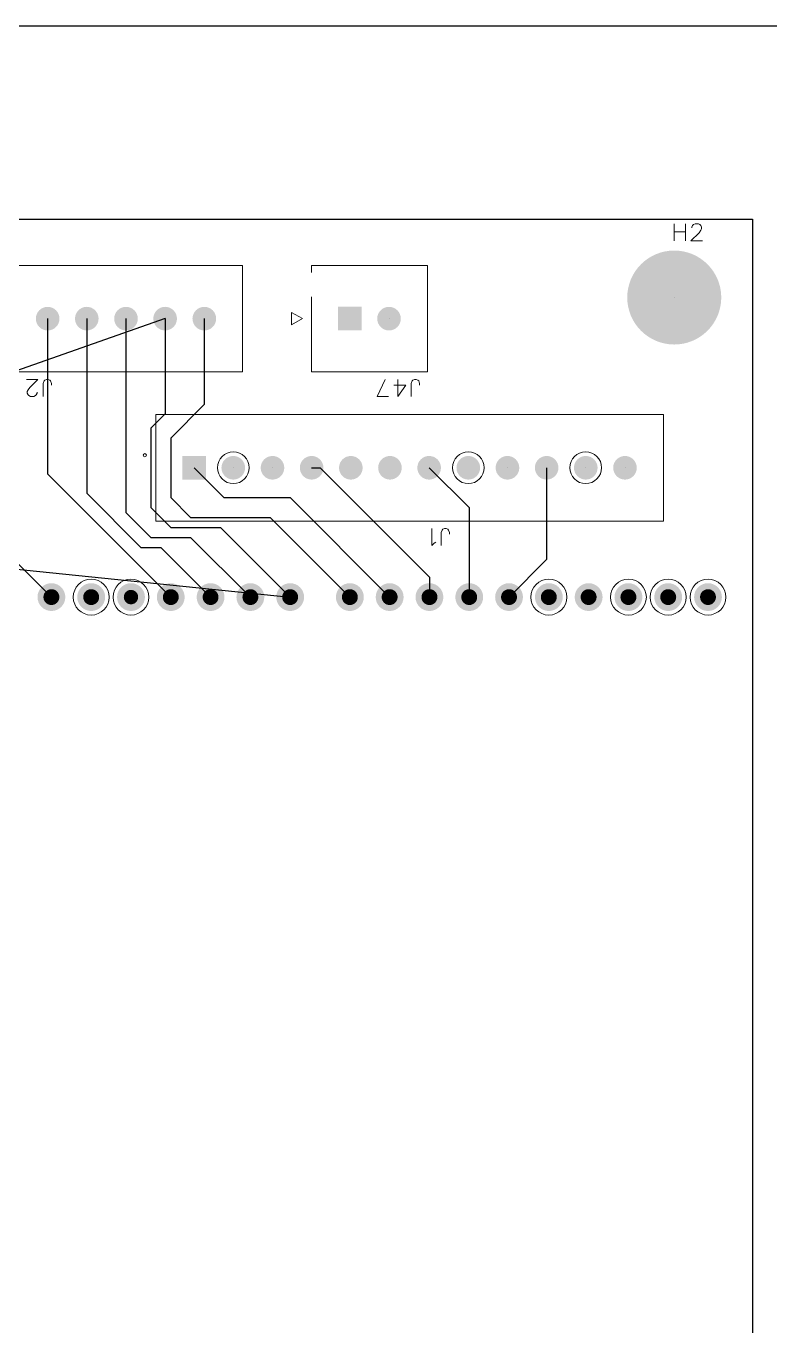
# Model space of a CAD drawing. Header units: inches. Extents: x 2.5 to 50.5, y 2.5 to 32.9.
# Drawn here: x 16.68 to 26.99, y 14.46 to 32.5 of the extents above; entities that cross this region are included whole.
import ezdxf

# ---------------------------------------------------------------- set-up
doc = ezdxf.new("R2010")
doc.units = ezdxf.units.IN
doc.header["$MEASUREMENT"] = 0
doc.layers.add('PDF3_Geometry', color=7, linetype='Continuous', true_color=0xffcc00)
doc.layers.add('PDF3_Solid Fills', color=7, linetype='Continuous', true_color=0xbfbfbf)

msp = doc.modelspace()

# ---------------------------------------------------------------- hatches: boundary and pattern name
at = {"layer": 'PDF3_Solid Fills', "transparency": 33554559}
for points in [[(26.319, 28.734, 0.414021), (25.667, 29.385), (25.667, 29.385, 0.414265), (25.015, 28.734), (25.015, 28.734, 0.414462), (25.667, 28.081), (25.667, 28.081, 0.414219)], [(17.142, 28.44, 0.413551), (16.978, 28.604), (16.978, 28.604, 0.413551), (16.814, 28.44), (16.814, 28.44, 0.413551), (16.978, 28.276), (16.978, 28.276, 0.413551)], [(17.684, 28.44, 0.414518), (17.521, 28.604), (17.521, 28.604, 0.413551), (17.357, 28.44), (17.357, 28.44, 0.413551), (17.521, 28.276), (17.521, 28.276, 0.414518)], [(18.228, 28.44, 0.413551), (18.064, 28.604), (18.064, 28.604, 0.414518), (17.9, 28.44), (17.9, 28.44, 0.414518), (18.064, 28.276), (18.064, 28.276, 0.413551)], [(18.771, 28.44, 0.413551), (18.607, 28.604), (18.607, 28.604, 0.413551), (18.443, 28.44), (18.443, 28.44, 0.413551), (18.607, 28.276), (18.607, 28.276, 0.413551)], [(19.314, 28.44, 0.414518), (19.151, 28.604), (19.151, 28.604, 0.413551), (18.986, 28.44), (18.986, 28.44, 0.413551), (19.151, 28.276), (19.151, 28.276, 0.414518)], [(21.875, 28.44, 0.414518), (21.712, 28.604), (21.712, 28.604, 0.413551), (21.548, 28.44), (21.548, 28.44, 0.413551), (21.712, 28.276), (21.712, 28.276, 0.414518)], [(19.716, 26.371, 0.413551), (19.552, 26.535), (19.552, 26.535, 0.413551), (19.388, 26.371), (19.388, 26.371, 0.413551), (19.552, 26.207), (19.552, 26.207, 0.413551)], [(20.259, 26.371, 0.414518), (20.096, 26.535), (20.096, 26.535, 0.413551), (19.932, 26.371), (19.932, 26.371, 0.413551), (20.096, 26.207), (20.096, 26.207, 0.414518)], [(20.802, 26.371, 0.413551), (20.638, 26.535), (20.638, 26.535, 0.414518), (20.475, 26.371), (20.475, 26.371, 0.414518), (20.638, 26.207), (20.638, 26.207, 0.413551)], [(21.346, 26.371, 0.413551), (21.182, 26.535), (21.182, 26.535, 0.413551), (21.018, 26.371), (21.018, 26.371, 0.413551), (21.182, 26.207), (21.182, 26.207, 0.413551)], [(21.888, 26.371, 0.414518), (21.725, 26.535), (21.725, 26.535, 0.413551), (21.561, 26.371), (21.561, 26.371, 0.413551), (21.725, 26.207), (21.725, 26.207, 0.414518)], [(22.432, 26.371, 0.413551), (22.268, 26.535), (22.268, 26.535, 0.414518), (22.104, 26.371), (22.104, 26.371, 0.414518), (22.268, 26.207), (22.268, 26.207, 0.413551)], [(22.975, 26.371, 0.413551), (22.811, 26.535), (22.811, 26.535, 0.413551), (22.647, 26.371), (22.647, 26.371, 0.413551), (22.811, 26.207), (22.811, 26.207, 0.413551)], [(23.518, 26.371, 0.414518), (23.354, 26.535), (23.354, 26.535, 0.413551), (23.19, 26.371), (23.19, 26.371, 0.413551), (23.354, 26.207), (23.354, 26.207, 0.414518)], [(24.061, 26.371, 0.413551), (23.897, 26.535), (23.897, 26.535, 0.414518), (23.734, 26.371), (23.734, 26.371, 0.414518), (23.897, 26.207), (23.897, 26.207, 0.413551)], [(24.604, 26.371, 0.413551), (24.44, 26.535), (24.44, 26.535, 0.413551), (24.276, 26.371), (24.276, 26.371, 0.413551), (24.44, 26.207), (24.44, 26.207, 0.413551)], [(25.147, 26.371, 0.414518), (24.984, 26.535), (24.984, 26.535, 0.413551), (24.82, 26.371), (24.82, 26.371, 0.413551), (24.984, 26.207), (24.984, 26.207, 0.414518)], [(17.223, 24.577, 0.41369), (17.03, 24.77), (17.03, 24.77, 0.41369), (16.837, 24.577), (16.837, 24.577, 0.41369), (17.03, 24.384), (17.03, 24.384, 0.41369)], [(17.775, 24.577, 0.41369), (17.582, 24.77), (17.582, 24.77, 0.41369), (17.388, 24.577), (17.388, 24.577, 0.41369), (17.582, 24.384), (17.582, 24.384, 0.41369)], [(18.327, 24.577, 0.41369), (18.133, 24.77), (18.133, 24.77, 0.41369), (17.94, 24.577), (17.94, 24.577, 0.41369), (18.133, 24.384), (18.133, 24.384, 0.41369)], [(18.878, 24.577, 0.41369), (18.685, 24.77), (18.685, 24.77, 0.41369), (18.492, 24.577), (18.492, 24.577, 0.41369), (18.685, 24.384), (18.685, 24.384, 0.41369)], [(19.43, 24.577, 0.41369), (19.237, 24.77), (19.237, 24.77, 0.41369), (19.044, 24.577), (19.044, 24.577, 0.41369), (19.237, 24.384), (19.237, 24.384, 0.41369)], [(19.982, 24.577, 0.41369), (19.789, 24.77), (19.789, 24.77, 0.41369), (19.596, 24.577), (19.596, 24.577, 0.41369), (19.789, 24.384), (19.789, 24.384, 0.41369)], [(20.534, 24.577, 0.41369), (20.341, 24.77), (20.341, 24.77, 0.41369), (20.148, 24.577), (20.148, 24.577, 0.41369), (20.341, 24.384), (20.341, 24.384, 0.41369)], [(21.362, 24.577, 0.41369), (21.169, 24.77), (21.169, 24.77, 0.41369), (20.975, 24.577), (20.975, 24.577, 0.41369), (21.169, 24.384), (21.169, 24.384, 0.41369)], [(21.914, 24.577, 0.41369), (21.72, 24.77), (21.72, 24.77, 0.41369), (21.527, 24.577), (21.527, 24.577, 0.41369), (21.72, 24.384), (21.72, 24.384, 0.41369)], [(22.465, 24.577, 0.41369), (22.272, 24.77), (22.272, 24.77, 0.41369), (22.079, 24.577), (22.079, 24.577, 0.41369), (22.272, 24.384), (22.272, 24.384, 0.41369)], [(23.017, 24.577, 0.41369), (22.824, 24.77), (22.824, 24.77, 0.41369), (22.631, 24.577), (22.631, 24.577, 0.41369), (22.824, 24.384), (22.824, 24.384, 0.41369)], [(23.569, 24.577, 0.41369), (23.376, 24.77), (23.376, 24.77, 0.41369), (23.183, 24.577), (23.183, 24.577, 0.41369), (23.376, 24.384), (23.376, 24.384, 0.41369)], [(24.121, 24.577, 0.41369), (23.928, 24.77), (23.928, 24.77, 0.41369), (23.735, 24.577), (23.735, 24.577, 0.41369), (23.928, 24.384), (23.928, 24.384, 0.41369)], [(24.673, 24.577, 0.41369), (24.48, 24.77), (24.48, 24.77, 0.41369), (24.286, 24.577), (24.286, 24.577, 0.41369), (24.48, 24.384), (24.48, 24.384, 0.41369)], [(25.225, 24.577, 0.41369), (25.031, 24.77), (25.031, 24.77, 0.41369), (24.838, 24.577), (24.838, 24.577, 0.41369), (25.031, 24.384), (25.031, 24.384, 0.41369)], [(25.776, 24.577, 0.41369), (25.583, 24.77), (25.583, 24.77, 0.41369), (25.39, 24.577), (25.39, 24.577, 0.41369), (25.583, 24.384), (25.583, 24.384, 0.41369)], [(26.328, 24.577, 0.41369), (26.135, 24.77), (26.135, 24.77, 0.41369), (25.942, 24.577), (25.942, 24.577, 0.41369), (26.135, 24.384), (26.135, 24.384, 0.41369)]]:
    msp.add_hatch(color=256, dxfattribs=at).paths.add_polyline_path(points)
at = {"layer": 'PDF3_Solid Fills', "true_color": 0x212121, "transparency": 33554559}
for points in [[(17.14, 24.577, 0.416667), (17.03, 24.687), (17.03, 24.687, 0.416667), (16.919, 24.577), (16.919, 24.577, 0.416667), (17.03, 24.467), (17.03, 24.467, 0.416667)], [(17.692, 24.577, 0.416667), (17.582, 24.687), (17.582, 24.687, 0.416667), (17.471, 24.577), (17.471, 24.577, 0.416667), (17.582, 24.467), (17.582, 24.467, 0.416667)], [(18.233, 24.577, 0.415385), (18.133, 24.677), (18.133, 24.677, 0.415385), (18.034, 24.577), (18.034, 24.577, 0.415385), (18.133, 24.477), (18.133, 24.477, 0.415385)], [(18.796, 24.577, 0.416667), (18.685, 24.687), (18.685, 24.687, 0.416667), (18.575, 24.577), (18.575, 24.577, 0.416667), (18.685, 24.467), (18.685, 24.467, 0.416667)], [(19.347, 24.577, 0.416667), (19.237, 24.687), (19.237, 24.687, 0.416667), (19.127, 24.577), (19.127, 24.577, 0.416667), (19.237, 24.467), (19.237, 24.467, 0.416667)], [(19.899, 24.577, 0.416667), (19.789, 24.687), (19.789, 24.687, 0.416667), (19.679, 24.577), (19.679, 24.577, 0.416667), (19.789, 24.467), (19.789, 24.467, 0.416667)], [(20.451, 24.577, 0.416667), (20.341, 24.687), (20.341, 24.687, 0.416667), (20.23, 24.577), (20.23, 24.577, 0.416667), (20.341, 24.467), (20.341, 24.467, 0.416667)], [(21.279, 24.577, 0.416667), (21.169, 24.687), (21.169, 24.687, 0.416667), (21.058, 24.577), (21.058, 24.577, 0.416667), (21.169, 24.467), (21.169, 24.467, 0.416667)], [(21.831, 24.577, 0.416667), (21.72, 24.687), (21.72, 24.687, 0.416667), (21.61, 24.577), (21.61, 24.577, 0.416667), (21.72, 24.467), (21.72, 24.467, 0.416667)], [(22.383, 24.577, 0.416667), (22.272, 24.687), (22.272, 24.687, 0.416667), (22.162, 24.577), (22.162, 24.577, 0.416667), (22.272, 24.467), (22.272, 24.467, 0.416667)], [(22.934, 24.577, 0.416667), (22.824, 24.687), (22.824, 24.687, 0.416667), (22.714, 24.577), (22.714, 24.577, 0.416667), (22.824, 24.467), (22.824, 24.467, 0.416667)], [(23.486, 24.577, 0.416667), (23.376, 24.687), (23.376, 24.687, 0.416667), (23.265, 24.577), (23.265, 24.577, 0.416667), (23.376, 24.467), (23.376, 24.467, 0.416667)], [(24.038, 24.577, 0.416667), (23.928, 24.687), (23.928, 24.687, 0.416667), (23.817, 24.577), (23.817, 24.577, 0.416667), (23.928, 24.467), (23.928, 24.467, 0.416667)], [(24.59, 24.577, 0.416667), (24.48, 24.687), (24.48, 24.687, 0.416667), (24.369, 24.577), (24.369, 24.577, 0.416667), (24.48, 24.467), (24.48, 24.467, 0.416667)], [(25.142, 24.577, 0.416667), (25.031, 24.687), (25.031, 24.687, 0.416667), (24.921, 24.577), (24.921, 24.577, 0.416667), (25.031, 24.467), (25.031, 24.467, 0.416667)], [(25.694, 24.577, 0.416667), (25.583, 24.687), (25.583, 24.687, 0.416667), (25.473, 24.577), (25.473, 24.577, 0.416667), (25.583, 24.467), (25.583, 24.467, 0.416667)], [(26.245, 24.577, 0.416667), (26.135, 24.687), (26.135, 24.687, 0.416667), (26.025, 24.577), (26.025, 24.577, 0.416667), (26.135, 24.467), (26.135, 24.467, 0.416667)]]:
    msp.add_hatch(color=250, dxfattribs=at).paths.add_polyline_path(points)

# ---------------------------------------------------------------- linework, layer by layer
msp.add_line((2.5, 32.5), (50.5, 32.5))
at = {"layer": 'PDF3_Geometry', "color": 6, "lineweight": 25}
for p, q in [((5.027, 29.82), (26.753, 29.82)), ((26.753, 29.82), (26.753, 8.094))]:
    msp.add_line(p, q, dxfattribs=at)
at = {"layer": 'PDF3_Geometry', "lineweight": 15}
for p, q in [((25.667, 29.756), (25.667, 29.52)), ((25.667, 29.644), (25.825, 29.644)), ((25.825, 29.756), (25.825, 29.52)), ((26.012, 29.632), (25.899, 29.52)), ((25.911, 29.711), (25.922, 29.734)), ((25.911, 29.7), (25.911, 29.711)), ((25.922, 29.734), (25.933, 29.745)), ((25.933, 29.745), (25.956, 29.756)), ((25.956, 29.756), (26.001, 29.756)), ((26.001, 29.756), (26.023, 29.745)), ((26.035, 29.666), (26.012, 29.632)), ((26.023, 29.745), (26.035, 29.734)), ((26.035, 29.734), (26.046, 29.711)), ((26.046, 29.688), (26.035, 29.666)), ((26.046, 29.711), (26.046, 29.688)), ((25.899, 29.52), (26.058, 29.52))]:
    msp.add_line(p, q, dxfattribs=at)
at = {"layer": 'PDF3_Geometry', "color": 250, "lineweight": 211, "true_color": 0x212121}
msp.add_line((25.667, 28.733), (25.667, 28.733), dxfattribs=at)
at = {"layer": 'PDF3_Geometry', "color": 3}
for p, q in [((18.607, 28.44), (13.5, 26.65)), ((9.58, 25.681), (20.341, 24.577))]:
    msp.add_line(p, q, dxfattribs=at)
at = {"layer": 'PDF3_Geometry', "lineweight": 13}
for points in [[(13.186, 29.081), (13.186, 29.179), (19.682, 29.179), (19.682, 27.701), (13.186, 27.701), (13.186, 28.744)], [(20.636, 29.081), (20.636, 29.179), (22.244, 29.179), (22.244, 27.701), (20.636, 27.701), (20.636, 28.744)]]:
    msp.add_lwpolyline(points, dxfattribs=at)
for points in [[(20.358, 28.527), (20.358, 28.353), (20.51, 28.44)], [(25.516, 25.632), (25.516, 27.109), (18.477, 27.109), (18.477, 25.632)]]:
    msp.add_lwpolyline(points, close=True, dxfattribs=at)
at = {"layer": 'PDF3_Geometry', "color": 1, "lineweight": 25}
for points in [[(16.978, 28.44), (16.978, 26.285), (18.685, 24.577)], [(17.521, 28.44), (17.521, 26.018), (18.271, 25.267), (18.547, 25.267), (19.237, 24.577)], [(18.064, 28.44), (18.064, 25.75), (18.409, 25.405), (18.961, 25.405), (19.789, 24.577)], [(19.15, 28.44), (19.15, 27.25), (18.685, 26.784), (18.685, 25.957), (18.961, 25.681), (20.065, 25.681), (21.169, 24.577)], [(19.009, 26.371), (19.423, 25.957), (20.341, 25.957), (21.72, 24.577)], [(20.638, 26.371), (20.755, 26.371), (22.272, 24.853), (22.272, 24.577)], [(22.268, 26.371), (22.824, 25.819), (22.824, 24.577)], [(23.897, 26.371), (23.897, 25.099), (23.376, 24.577)]]:
    msp.add_lwpolyline(points, dxfattribs=at)
at = {"layer": 'PDF3_Geometry', "color": 250, "lineweight": 100, "true_color": 0x212121}
for points in [[(16.978, 28.44), (16.978, 28.44)], [(17.521, 28.44), (17.521, 28.44)], [(18.064, 28.44), (18.064, 28.44)], [(21.712, 28.44), (21.712, 28.44)], [(19.009, 26.371), (19.009, 26.371)], [(19.552, 26.371), (19.552, 26.371)], [(20.095, 26.371), (20.095, 26.371)], [(20.638, 26.371), (20.638, 26.371)], [(23.354, 26.371), (23.354, 26.371)], [(23.897, 26.371), (23.897, 26.371)], [(24.44, 26.371), (24.44, 26.371)], [(24.984, 26.371), (24.984, 26.371)]]:
    msp.add_lwpolyline(points, dxfattribs=at)
at = {"layer": 'PDF3_Geometry', "color": 215, "lineweight": 25, "true_color": 0xa953a0}
msp.add_lwpolyline([(18.607, 28.44), (18.607, 27.12), (18.409, 26.922), (18.409, 25.819), (18.685, 25.543), (19.375, 25.543), (20.341, 24.577)], dxfattribs=at)
at = {"layer": 'PDF3_Geometry', "lineweight": 15}
for points in [[(16.831, 27.418), (16.831, 27.407), (16.82, 27.384), (16.809, 27.373), (16.786, 27.362), (16.741, 27.362), (16.718, 27.373), (16.707, 27.384), (16.696, 27.407), (16.696, 27.43), (16.707, 27.452), (16.73, 27.486), (16.842, 27.598), (16.684, 27.598)], [(16.917, 27.362), (16.917, 27.542), (16.928, 27.576), (16.939, 27.587), (16.962, 27.598), (16.985, 27.598), (17.007, 27.587), (17.019, 27.576), (17.03, 27.542), (17.03, 27.519)], [(21.703, 27.362), (21.545, 27.362), (21.658, 27.598)], [(21.834, 27.598), (21.834, 27.362), (21.947, 27.519), (21.778, 27.519)], [(22.021, 27.362), (22.021, 27.542), (22.033, 27.576), (22.044, 27.587), (22.066, 27.598), (22.089, 27.598), (22.112, 27.587), (22.123, 27.576), (22.134, 27.542), (22.134, 27.519)], [(22.36, 25.338), (22.338, 25.326), (22.304, 25.292), (22.304, 25.529)], [(22.435, 25.292), (22.435, 25.473), (22.447, 25.507), (22.458, 25.518), (22.48, 25.529), (22.503, 25.529), (22.526, 25.518), (22.537, 25.507), (22.548, 25.473), (22.548, 25.45)]]:
    msp.add_lwpolyline(points, dxfattribs=at)
at = {"layer": 'PDF3_Geometry', "color": 32, "lineweight": 25, "true_color": 0xcd6928}
msp.add_lwpolyline([(14.805, 26.371), (16.047, 25.129), (16.478, 25.129), (17.03, 24.577)], dxfattribs=at)
at = {"layer": 'PDF3_Geometry', "color": 7, "lineweight": 5}
for centre, radius in [((19.552, 26.371), 0.22), ((22.811, 26.371), 0.22), ((24.44, 26.371), 0.22), ((17.582, 24.577), 0.249), ((18.133, 24.577), 0.249), ((23.928, 24.577), 0.249), ((25.031, 24.577), 0.249), ((25.583, 24.577), 0.249), ((26.135, 24.577), 0.249)]:
    msp.add_circle(centre, radius, dxfattribs=at)
at = {"layer": 'PDF3_Geometry', "lineweight": 20}
for points in [[(18.324, 26.567), (18.313, 26.566), (18.303, 26.557), (18.303, 26.545)], [(18.303, 26.544), (18.303, 26.532), (18.313, 26.523), (18.325, 26.523)], [(18.347, 26.545), (18.346, 26.558), (18.337, 26.567), (18.324, 26.567)], [(18.325, 26.523), (18.337, 26.523), (18.347, 26.533), (18.347, 26.545)]]:
    msp.add_open_spline(points, degree=3, dxfattribs=at)
at = {"layer": 'PDF3_Solid Fills', "lineweight": 100, "transparency": 33554559}
msp.add_solid([(21.332, 28.276), (21.005, 28.276), (21.332, 28.604), (21.005, 28.604)], dxfattribs=at)
at = {"layer": 'PDF3_Solid Fills', "lineweight": 211, "transparency": 33554559}
msp.add_solid([(18.845, 26.534), (19.173, 26.534), (18.845, 26.207), (19.173, 26.207)], dxfattribs=at)

doc.saveas('drawing.dxf')
